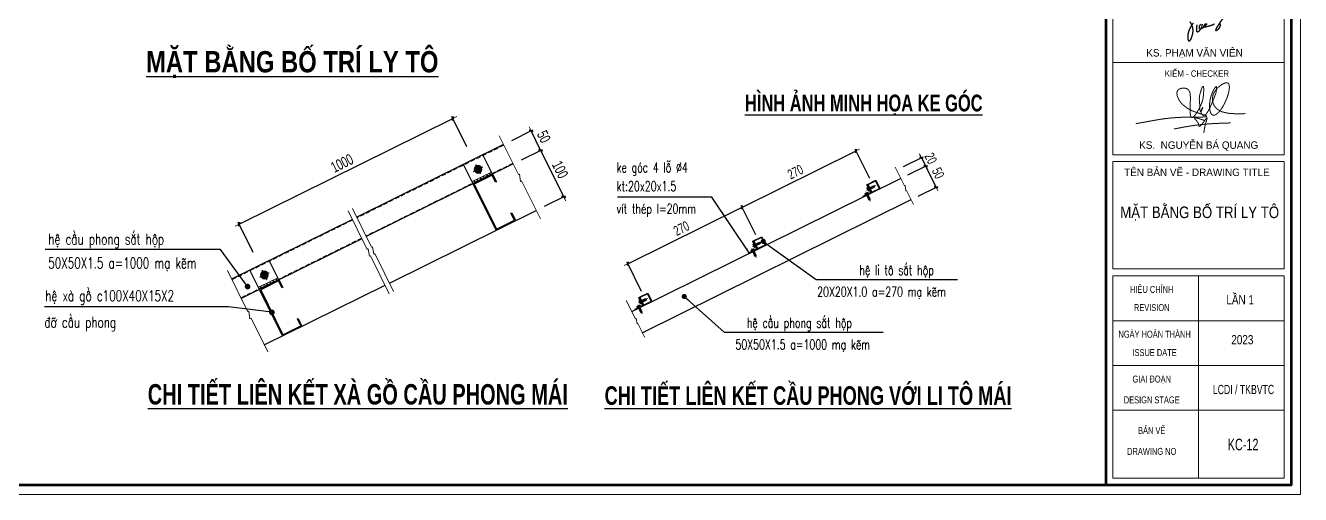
# Model space of a CAD drawing. Header units: millimetres. Extents: x -295047 to 263296, y -724756 to -308748.
# Drawn here: x 140501 to 162496, y -368365 to -360269 of the extents above; entities that cross this region are included whole.
import ezdxf
from ezdxf.enums import TextEntityAlignment as Align

# ---------------------------------------------------------------- set-up
doc = ezdxf.new("R2010")
doc.units = ezdxf.units.MM
doc.header["$MEASUREMENT"] = 0
doc.header["$PDMODE"] = 32
doc.linetypes.add('CENTER2', pattern=[1.125, 0.75, -0.125, 0.125, -0.125])
doc.linetypes.add('HIDDEN', pattern=[0.375, 0.25, -0.125])
doc.layers.get('Defpoints').update_dxf_attribs({"color": 1})
doc.layers.add('BOLTS', color=1, linetype='Continuous')
doc.layers.add('DIM', color=144, linetype='Continuous')
for name, color, linetype, lineweight in [('Khungten_LCDI', 7, 'Continuous', 5), ('LC Dim', 8, 'Continuous', 18), ('LC Hatch', 252, 'Continuous', 9), ('LC ISO', 153, 'Continuous', 13), ('LC MANH DUT', 35, 'HIDDEN', 5), ('LC Net dam 1', 30, 'Continuous', 30), ('LC Net manh', 219, 'Continuous', 5), ('LC Net thay', 7, 'Continuous', 25), ('LC Text1', 3, 'Continuous', 20), ('LC Text2', 7, 'Continuous', 25), ('manh1', 67, 'Continuous', 13)]:
    doc.layers.add(name, color=color, linetype=linetype, lineweight=lineweight)
doc.styles.add('HOATBIF', font='hoatbif.shx', dxfattribs={"width": 0.7})
doc.styles.add('Khungten', font='VHAVAN.TTF', dxfattribs={"width": 0.9, "height": 5000})
doc.styles.add('LC 1', font='VHAVANB.TTF')
doc.styles.add('LC 3', font='vnsimli.shx', dxfattribs={"width": 0.75})
doc.styles.add('LC3', font='VHARIALB.TTF', dxfattribs={"width": 0.8})
doc.styles.add('romans.shx', font='romans.shx', dxfattribs={"width": 0.7, "bigfont": 'vns.shx'})
doc.styles.add('Title', font='VHBLACK.TTF', dxfattribs={"width": 0.8})
doc.styles.add('VNAVANTH', font='VHAVANB.TTF', dxfattribs={"width": 0.6})
doc.dimstyles.new('1-100', dxfattribs={"dimscale": 100, "dimtxt": 2.5, "dimasz": 0.35, "dimexe": 0.5, "dimexo": 0, "dimgap": 0.8, "dimtad": 1, "dimdec": 0, "dimzin": 0, "dimdsep": 46, "dimtxsty": 'HOATBIF', "dimblk1": 'DOT', "dimblk2": 'DOT', "dimsah": 1, "dimcen": -1, "dimdle": 1, "dimclrd": 256, "dimclre": 256, "dimclrt": 4, "dimadec": 3, "dimazin": 2, "dimtfac": 0.333333, "dimtdec": 0, "dimtix": 1, "dimtmove": 2, "dimatfit": 3, "dimldrblk": 'DOT', "dimfxl": 1, "dimtvp": 0.833333, "dimtolj": 1, "dimtzin": 0, "dimarcsym": 0})
doc.dimstyles.new('Copy of 1-100 mat bang', dxfattribs={"dimscale": 130, "dimtxt": 2.5, "dimasz": 0.35, "dimexe": 0.5, "dimexo": 0, "dimgap": 0.8, "dimtad": 1, "dimdec": 0, "dimzin": 0, "dimdsep": 46, "dimtxsty": 'HOATBIF', "dimblk1": 'DOT', "dimblk2": 'DOT', "dimsah": 1, "dimcen": -1, "dimdle": 1, "dimclrd": 256, "dimclre": 256, "dimclrt": 4, "dimadec": 3, "dimazin": 2, "dimtfac": 0.333333, "dimtdec": 0, "dimtix": 1, "dimtmove": 2, "dimatfit": 3, "dimldrblk": 'DOT', "dimfxl": 1, "dimtvp": 0.833333, "dimtolj": 1, "dimtzin": 0, "dimarcsym": 0})
doc.dimstyles.new('D100X10', dxfattribs={"dimscale": 100, "dimtxt": 2.5, "dimasz": 1.2, "dimexe": 1, "dimexo": 0, "dimgap": 0.5, "dimtad": 1, "dimdec": 0, "dimlfac": 0.1, "dimzin": 0, "dimdsep": 46, "dimtxsty": 'romans.shx', "dimblk": 'ARCHTICK', "dimcen": 0.09, "dimdle": 1, "dimclrd": 8, "dimclre": 8, "dimclrt": 3, "dimadec": 0, "dimazin": 0, "dimtfac": 1, "dimtdec": 0, "dimtmove": 0, "dimatfit": 3, "dimfxl": 1, "dimtolj": 1, "dimtzin": 0, "dimarcsym": 0})
pattern_1 = [(71.344966, (-549984.21, -58806.374), (-53.833046, 18.1744043), []), (161.344966, (-549984.21, -58806.374), (-18.1744043, -53.833046), [])]

# ---------------------------------------------------------------- blocks, each defined once
blk = doc.blocks.new('TIEUDE1')
at = {"layer": 'LC Text2', "color": 7, "style": 'LC 1'}
blk.add_attdef('TIªU§Ò', text='', height=5, dxfattribs=at).set_placement((0, 0), align=Align.BOTTOM_CENTER)
blk.add_attdef('TL', text='', height=3, dxfattribs=at).set_placement((0, -2), align=Align.TOP_CENTER)
blk = doc.blocks.new('DOT')
at = {"layer": 'LC Dim'}
blk.add_line((-3, 0), (3, 0), dxfattribs=at)
at = {"layer": 'LC Dim', "color": 4}
blk.add_line((-1, -1), (1, 1), dxfattribs=at)
blk.add_lwpolyline([(0.5, 1), (-1, -0.5), (-0.5, -1), (1, 0.5)], close=True, dxfattribs=at)
blk = doc.blocks.new('*D1152')
at = {"layer": 'Defpoints', "color": 0, "transparency": 16777216}
for p in [(-4486, 4354), (-4161, 3697), (-9095, 1253)]:
    blk.add_point(p, dxfattribs=at)
at = {"layer": 'DIM', "lineweight": -2, "transparency": 16777216}
for p, q in [((-9389, 1926), (-4517, 4338)), ((-4161, 3697), (-4508, 4399)), ((-9095, 1253), (-9443, 1955))]:
    blk.add_line(p, q, dxfattribs=at)
at = {"layer": 'DIM', "lineweight": -2, "transparency": 16777216, "xscale": 35, "yscale": 35, "zscale": 35}
for p, rotation in [((-4486, 4354), 26.34496603857085), ((-9421, 1910), 206.3449660385708)]:
    blk.add_blockref('DOT', p, dxfattribs=dict(at, rotation=rotation))
at = {"layer": 'DIM', "color": 4, "transparency": 16777216, "insert": (-7044, 3316), "char_height": 250, "attachment_point": 5, "rotation": 26.345, "style": 'HOATBIF'}
blk.add_mtext('\\A1;1000', dxfattribs=at)
blk = doc.blocks.new('_Dot')
at = {"color": 0, "linetype": 'ByBlock', "lineweight": -2}
blk.add_line((-0.5, 0), (-1, 0), dxfattribs=at)
at = {"color": 0, "linetype": 'ByBlock', "const_width": 0.5}
blk.add_lwpolyline([(-0.25, 0, 1), (0.25, 0, 1)], format="xyb", close=True, dxfattribs=at)
blk = doc.blocks.new('*D1153')
at = {"layer": 'Defpoints', "color": 0, "transparency": 16777216}
for p in [(-3119, 3846), (-2679, 4064), (-2897, 3398)]:
    blk.add_point(p, dxfattribs=at)
at = {"layer": 'DIM', "lineweight": -2, "transparency": 16777216}
for p, q in [((-3119, 3846), (-2634, 4086)), ((-2473, 3647), (-2663, 4032)), ((-2897, 3398), (-2412, 3638))]:
    blk.add_line(p, q, dxfattribs=at)
at = {"layer": 'DIM', "lineweight": -2, "transparency": 16777216, "xscale": 35, "yscale": 35, "zscale": 35}
for p, rotation in [((-2679, 4064), 116.3449660412652), ((-2457, 3616), 296.3449660412651)]:
    blk.add_blockref('DOT', p, dxfattribs=dict(at, rotation=rotation))
at = {"layer": 'DIM', "color": 4, "transparency": 16777216, "insert": (-2384, 3931), "char_height": 250, "attachment_point": 5, "rotation": 296.345, "style": 'HOATBIF'}
blk.add_mtext('\\A1;50', dxfattribs=at)
blk = doc.blocks.new('*D1154')
at = {"layer": 'Defpoints', "color": 0, "transparency": 16777216}
for p in [(-2897, 3398), (-1925, 2540), (-2364, 2323)]:
    blk.add_point(p, dxfattribs=at)
at = {"layer": 'DIM', "lineweight": -2, "transparency": 16777216}
for p, q in [((-2897, 3398), (-2412, 3638)), ((-2442, 3584), (-1940, 2572)), ((-2364, 2323), (-1880, 2563))]:
    blk.add_line(p, q, dxfattribs=at)
at = {"layer": 'DIM', "lineweight": -2, "transparency": 16777216, "xscale": 35, "yscale": 35, "zscale": 35}
for p, rotation in [((-2457, 3616), 116.3449660434944), ((-1925, 2540), 296.3449660434944)]:
    blk.add_blockref('DOT', p, dxfattribs=dict(at, rotation=rotation))
at = {"layer": 'DIM', "color": 4, "transparency": 16777216, "insert": (-2007, 3169), "char_height": 250, "width": 425, "attachment_point": 5, "rotation": 296.345, "style": 'HOATBIF'}
blk.add_mtext('\\A1;100', dxfattribs=at)
blk = doc.blocks.new('*U998')
h = blk.add_hatch()
h.set_pattern_fill('ANSI31', color=250, scale=0.06, angle=210, style=0)
h.set_pattern_definition([(255, (0, -8e-13), (0.184009, -0.049305), [])])
h.paths.add_polyline_path([(-6.4, 3.7), (-5.9, 3.4, -0.129049), (-4.6, 4.7)])
h.paths.add_polyline_path([(-5.9, 3.4), (-6.4, 3.7), (-6.4, 1.6, -0.129049)])
h = blk.add_hatch(color=250)
h.paths.add_polyline_path([(0, 4, 0.414214), (-4, 0), (0, 0)])
h.paths.add_polyline_path([(4, 0), (0, 0), (0, -4, 0.414214)])
h = blk.add_hatch()
h.set_pattern_fill('ANSI31', color=250, scale=0.06, angle=150, style=0)
h.set_pattern_definition([(195, (0, -8e-13), (0.049305, -0.184009), [])])
h.paths.add_polyline_path([(0, 7.4), (0, 6.8, -0.129049), (1.8, 6.4)])
h.paths.add_polyline_path([(0, 6.8), (0, 7.4), (-1.8, 6.4, -0.129049)])
h = blk.add_hatch()
h.set_pattern_fill('ANSI31', color=250, scale=0.06, angle=90, style=0)
h.set_pattern_definition([(135, (0, -8e-13), (-0.134704, -0.134704), [])])
h.paths.add_polyline_path([(6.4, 3.7), (5.9, 3.4, -0.129049), (6.4, 1.6)])
h.paths.add_polyline_path([(5.9, 3.4), (6.4, 3.7), (4.6, 4.7, -0.129049)])
h = blk.add_hatch()
h.set_pattern_fill('ANSI31', color=250, scale=0.06, angle=270, style=0)
h.set_pattern_definition([(315, (0, -8e-13), (0.134704, 0.134704), [])])
h.paths.add_polyline_path([(-6.4, -3.7), (-5.9, -3.4, -0.129049), (-6.4, -1.6)])
h.paths.add_polyline_path([(-5.9, -3.4), (-6.4, -3.7), (-4.6, -4.7, -0.129049)])
h = blk.add_hatch()
h.set_pattern_fill('ANSI31', color=250, scale=0.06, angle=330, style=0)
h.set_pattern_definition([(15, (0, -8e-13), (-0.049305, 0.184009), [])])
h.paths.add_polyline_path([(0, -7.4), (0, -6.8, -0.129049), (-1.8, -6.4)])
h.paths.add_polyline_path([(0, -6.8), (0, -7.4), (1.8, -6.4, -0.129049)])
h = blk.add_hatch()
h.set_pattern_fill('ANSI31', color=250, scale=0.06, angle=30, style=0)
h.set_pattern_definition([(75, (0, -8e-13), (-0.184009, 0.049305), [])])
h.paths.add_polyline_path([(6.4, -3.7), (5.9, -3.4, -0.129049), (4.6, -4.7)])
h.paths.add_polyline_path([(5.9, -3.4), (6.4, -3.7), (6.4, -1.6, -0.129049)])
at = {"color": 8, "linetype": 'CENTER2'}
blk.add_line((0, 12), (0, -12), dxfattribs=at)
at = {"color": 3, "linetype": 'Continuous'}
blk.add_lwpolyline([(6.4, -3.7), (6.4, 3.7), (0, 7.4), (-6.4, 3.7), (-6.4, -3.7), (0, -7.4)], close=True, dxfattribs=at)
at = {"color": 8, "linetype": 'CENTER2'}
blk.add_lwpolyline([(-12, 0), (12, 0)], dxfattribs=at)
at = {"color": 250, "linetype": 'Continuous'}
blk.add_circle((0, 0), 8.8, dxfattribs=at)
at = {"color": 1}
blk.add_circle((0, 0), 4, dxfattribs=at)
for centre, start, end in [((-2.8, 1.6), 119.4134, 180.5866), ((0, 3.2), 59.4134, 120.5866), ((2.8, 1.6), 359.4134, 60.5866), ((-2.8, -1.6), 179.4134, 240.5866), ((0, -3.2), 239.4134, 300.5866), ((2.8, -1.6), 299.4134, 0.5866)]:
    blk.add_arc(centre, 3.61, start, end)
blk = doc.blocks.new('NGUYEN BA QUANG')
at = {"layer": 'LC ISO', "const_width": 54}
for points in [[(-3416, -557, -0.001023), (-2231, -345, -0.008385), (-1869, -289, -0.026114), (-905, -212, -0.007166), (-491, -205, 0.001773), (-49, -203, 0.009736), (200, -197, 0.025773), (331, -186, 0.054465), (383, -173, 0.09183), (397, -166, 0.386262), (399, -152, 0.129793), (379, -135, 0.036801), (321, -108, 0.016128), (184, -59, -0.006736), (-183, 62, -0.023924), (-416, 154, -0.046785), (-684, 310, -0.041509), (-918, 503, -0.092678), (-1136, 813, -0.077778), (-1199, 1035, -0.070106), (-1196, 1141, -0.201572), (-1106, 1286, -0.091887), (-982, 1343, -0.118851), (-732, 1351, -0.227561), (-543, 1208, -0.055716), (-508, 1121, -0.035741), (-487, 1019, -0.022757), (-478, 904, -0.018678), (-477, 714, 0.005361), (-493, 294, 0.022501), (-487, 25, 0.024956), (-474, -85, 0.051878), (-451, -169, 0.084004), (-427, -209, 0.302699), (-372, -224, 0.091028), (-331, -204, 0.045769), (-285, -164, 0.031407), (-218, -87, 0.026473), (-114, 66, 0.038878), (124, 530, 0.063388), (207, 831, 0.030377), (243, 1236, 0.019395), (241, 1350, 0.050857), (231, 1429, 0.089259), (221, 1451, 0.446193), (202, 1454, 0.08967), (185, 1438, 0.048315), (156, 1388, 0.024568), (114, 1288, 0.037087), (24, 971, 0.06811), (7, 722, 0.007404), (19, 571, -0.009821), (27, 442, 0.013775), (38, 214, 0.023991), (46, 154, 0.068642), (58, 113, 0.168495), (71, 99, 0.190472), (82, 99, 0.135753), (102, 116, 0.042547), (133, 165, 0.037247), (185, 280, 0.083462), (192, 310, 0.752396), (189, 311, 0.077103), (170, 286, 0.067778), (106, 135, 0.079642), (97, 52, 0.07615), (107, 12, 0.090818), (168, -77, 0.162992), (233, -111, 0.134535), (287, -101, 0.046135), (315, -85, 0.0589), (372, -33, 0.033446), (431, 44, 0.020493), (492, 142, 0.018931), (584, 325, 0.012315), (712, 617, 0.006262), (906, 1114)], [(906, 1114, 0.006821), (929, 1272, 0.011774), (937, 1340, 0.026266), (938, 1394, 0.052103), (935, 1423, 0.076783), (930, 1436, 0.163971), (923, 1442, 0.170042), (914, 1442, 0.080479), (902, 1436, 0.05585), (881, 1417, 0.031056), (847, 1375, 0.025203), (791, 1286, 0.116129), (556, 476, 0.061974), (575, 166, 0.045365), (610, 47, 0.070676), (660, -41, 0.091415), (710, -86, 0.146905), (783, -104, 0.068448), (833, -95, 0.049636), (885, -72, 0.053986), (978, -6, 0.029209), (1056, 69, 0.021304), (1134, 162, 0.025491), (1250, 329, 0.068873), (1561, 1027, 0.01773), (1596, 1171, 0.037697), (1624, 1368, 0.029037), (1623, 1453, 0.04288), (1613, 1525, 0.066726), (1590, 1583, 0.100495), (1556, 1623, 0.111871), (1508, 1644, 0.054631), (1469, 1647, 0.041179), (1426, 1643, 0.04561), (1355, 1623, 0.04967), (1225, 1558, 0.109429), (829, 1164, 0.05047), (753, 1012, 0.368126), (1079, 156, 0.040655), (1223, 90, 0.031441), (1383, 42, 0.023503), (1557, 9, 0.017084), (1742, -10, 0.011936), (1936, -19, 0.009133), (2206, -21, 0.002915), (2480, -16)], [(-1368, -847, -0.004051), (-800, -737, -0.026384), (342, -582, -0.006339), (726, -556, -0.004215), (1111, -537, -0.002629), (1689, -517)], [(274, -380, 0.002584), (99, -322, 0.004829), (-9, -289, 0.009549), (-104, -262, 0.02019), (-180, -245, 0.020391), (-210, -242, 0.037792), (-233, -241, 0.083891), (-249, -244, 0.129866), (-256, -250, 0.170647), (-258, -257, 0.074142), (-257, -264, 0.04333), (-253, -271, 0.038982), (-240, -290, 0.018381), (-209, -327, -0.006145), (-155, -388, -0.017161), (-112, -442, -0.029179), (-72, -502, -0.056277), (-39, -577, -0.025416), (-31, -610, -0.003247), (-24, -652, 0.033316), (-18, -677, 0.055631), (-12, -689, 0.087521), (-5, -698, 0.15828), (8, -703, 0.07777), (18, -702, 0.051495), (30, -698, 0.04838), (50, -685, 0.02792), (72, -667, 0.021215), (104, -635, 0.012757), (138, -596, 0.011354), (192, -528, 0.005945), (265, -430, -0.007904), (360, -301, -0.011483), (384, -270, -0.027823), (404, -249, -0.066961), (415, -240, -0.123545), (420, -238, -0.248584), (424, -240, -0.12084), (426, -246, -0.064597), (426, -260, -0.027008), (421, -289, -0.011306), (411, -326, -0.007085), (384, -419, 0.007773), (340, -569, 0.03162), (266, -923, 0.004795), (248, -1055)]]:
    blk.add_lwpolyline(points, format="xyb", dxfattribs=at)
blk = doc.blocks.new('lcdi KC')
at = {"layer": 'Defpoints', "lineweight": 0}
blk.add_lwpolyline([(-1200, -14850), (-1200, 14850), (40800, 14850), (40800, -14850)], close=True, dxfattribs=at)
at = {"layer": 'Khungten_LCDI', "color": 5, "lineweight": 60}
blk.add_line((36600, 14650), (36600, -14650), dxfattribs=at)
at = {"layer": 'Khungten_LCDI', "color": 5, "lineweight": 25}
blk.add_line((40600, -14650), (40600, 14650), dxfattribs=at)
at = {"layer": 'Khungten_LCDI', "color": 9, "lineweight": 15}
for p, q in [((38600, -10133), (38600, -14500)), ((40450, -11100), (36750, -11100)), ((40450, -12067), (36750, -12067)), ((40450, -13033), (36750, -13033))]:
    blk.add_line(p, q, dxfattribs=at)
at = {"layer": 'Khungten_LCDI', "color": 5, "lineweight": 60}
blk.add_lwpolyline([(0, -14650), (0, 14650), (40600, 14650), (40600, -14650)], close=True, dxfattribs=at)
at = {"layer": 'Khungten_LCDI', "color": 9, "lineweight": 15}
for points in [[(36750, -5526), (40450, -5526), (40450, -3535), (36750, -3535)], [(36750, -7517), (40450, -7517), (40450, -5526), (36750, -5526)], [(36750, -9983), (40450, -9983), (40450, -7667), (36750, -7667)], [(36750, -14500), (40450, -14500), (40450, -10133), (36750, -10133)]]:
    blk.add_lwpolyline(points, close=True, dxfattribs=at)
at = {"layer": 'LC ISO', "const_width": 29.4}
for points in [[(38414, -4647, -0.217203), (38474, -4901, -0.056046), (38441, -5010, -0.054981), (38419, -5051, -0.074917), (38408, -5062, -0.192631), (38398, -5066, -0.190426), (38389, -5060, -0.079856), (38381, -5046, -0.067464), (38372, -5000, -0.089823), (38386, -4872, -0.10427), (38491, -4676, -0.05658)], [(38568, -4712, 0.006515), (38560, -4797, 0.050846), (38561, -4843, 0.084642), (38565, -4859, 0.316888), (38580, -4867, 0.10557), (38595, -4862, 0.079173), (38621, -4840, 0.148897), (38679, -4718, 0.074472), (38679, -4697, 0.295229)], [(38650, -4700, 0.165018), (38616, -4769, 0.085117), (38617, -4789, 0.384735), (38637, -4804, 0.083003), (38655, -4801, 0.044183), (38675, -4792, 0.048448), (38722, -4759, 0.055197), (38788, -4688, 0.06223)], [(38762, -4684, 0.048541), (38723, -4728, 0.086608), (38714, -4746, 0.314867), (38717, -4757, 0.149234), (38731, -4761, 0.047589), (38753, -4759, 0.030742), (38810, -4746, 0.010919), (38888, -4722, 0.058476), (38947, -4694, -0.021304)], [(39061, -4682, -0.235546), (39057, -4769, -0.124446), (39000, -4831, -0.115248), (38981, -4839, -0.439421), (38974, -4834, -0.101123), (38974, -4824, -0.053735), (38987, -4792, -0.025453), (39029, -4720, -0.033469), (39248, -4420, -0.059013)]]:
    blk.add_lwpolyline(points, format="xyb", dxfattribs=at)
at = {"layer": 'LC Net dam 1', "xscale": 0.4, "yscale": 0.4, "zscale": 0.4}
blk.add_blockref('NGUYEN BA QUANG', (38616, -6625), dxfattribs=at)
at = {"color": 7}
for s, style, p in [('ks. PH¹M V¡N VI£N', 'VNAVANTH', (38515, -5399)), ('ks.  NGUYÔN B¸ QUANG', 'VNAVANTH', (38605, -7390)), ('tªn b¶n vÏ - drawing title', 'Khungten', (38566, -7977))]:
    blk.add_text(s, height=160, dxfattribs=dict(at, style=style)).set_placement(p, align=Align.CENTER)
for s, height, style, width, p in [('kiÓm - checker', 140, 'Khungten', 0.9, (38566, -5836)), ('hiÖu chØnh', 150, 'Khungten', 0.8, (37592, -10499)), ('revision', 150, 'Khungten', 0.8, (37592, -10891)), ('ngµy hoµn thµnh', 150, 'Khungten', 0.8, (37654, -11466)), ('issue date', 150, 'Khungten', 0.8, (37654, -11862)), ('giai ®o¹n', 150, 'Khungten', 0.8, (37592, -12433)), ('lcdi / tkBVTC', 200, 'Title', 0.7, (39571, -12684)), ('design stage', 150, 'Khungten', 0.8, (37592, -12883)), ('b¶n vÏ', 150, 'Khungten', 0.8, (37592, -13544)), ('drawing nO', 150, 'Khungten', 0.8, (37592, -13994))]:
    blk.add_text(s, height=height, dxfattribs=dict(at, style=style, width=width)).set_placement(p, align=Align.CENTER)
at = {"color": 7, "style": 'Khungten', "width": 0.8}
for tag, p in [('REVISION', (39499, -10746)), ('NGAYHT', (39546, -11609))]:
    blk.add_attdef(tag, text='', height=200, dxfattribs=at).set_placement(p, align=Align.CENTER)
at = {"layer": 'LC Text1', "style": 'Title', "width": 1.485915}
for tag, p, p2 in [('TENBANVE1', (36913, -8886), (40339, -8886)), ('TENBANVE2', (36913, -9562), (40339, -9562))]:
    blk.add_attdef(tag, text='', height=250, dxfattribs=at).set_placement(p, p2, align=Align.FIT)
at = {"layer": 'LC Text1', "style": 'Title', "width": 0.7}
blk.add_attdef('SOBANVE', text='', height=250, dxfattribs=at).set_placement((39562, -13896), align=Align.CENTER)
blk = doc.blocks.new('*D1156')
at = {"layer": 'Defpoints', "color": 0, "transparency": 16777216}
for p in [(278554, -467017), (278903, -467720), (276001, -469158)]:
    blk.add_point(p, dxfattribs=at)
at = {"layer": 'DIM', "lineweight": -2, "transparency": 16777216}
for p, q in [((275683, -468438), (278523, -467032)), ((278903, -467720), (278532, -466972)), ((276001, -469158), (275630, -468409))]:
    blk.add_line(p, q, dxfattribs=at)
at = {"layer": 'DIM', "lineweight": -2, "transparency": 16777216, "xscale": 35, "yscale": 35, "zscale": 35}
for p, rotation in [((278554, -467017), 26.34496604125285), ((275652, -468454), 206.3449660412528)]:
    blk.add_blockref('DOT', p, dxfattribs=dict(at, rotation=rotation))
at = {"layer": 'DIM', "color": 4, "transparency": 16777216, "insert": (277012, -467552), "char_height": 250, "attachment_point": 5, "rotation": 26.345, "style": 'HOATBIF'}
blk.add_mtext('\\A1;270', dxfattribs=at)
blk = doc.blocks.new('*D1157')
at = {"layer": 'Defpoints', "color": 0, "transparency": 16777216}
for p in [(279765, -467414), (280329, -467403), (279872, -467629)]:
    blk.add_point(p, dxfattribs=at)
at = {"layer": 'DIM', "lineweight": -2, "transparency": 16777216}
for p, q in [((279765, -467414), (280267, -467166)), ((279872, -467629), (280373, -467381)), ((280207, -467157), (280191, -467125)), ((280222, -467188), (280329, -467403)), ((280344, -467435), (280360, -467466))]:
    blk.add_line(p, q, dxfattribs=at)
at = {"layer": 'DIM', "lineweight": -2, "transparency": 16777216, "xscale": 35, "yscale": 35, "zscale": 35}
for p, rotation in [((280222, -467188), 296.3449660375244), ((280329, -467403), 116.3449660375244)]:
    blk.add_blockref('DOT', p, dxfattribs=dict(at, rotation=rotation))
at = {"layer": 'DIM', "color": 4, "transparency": 16777216, "insert": (280459, -467205), "char_height": 250, "attachment_point": 5, "rotation": 296.345, "style": 'HOATBIF'}
blk.add_mtext('\\A1;20', dxfattribs=at)
blk = doc.blocks.new('*D1158')
at = {"layer": 'Defpoints', "color": 0, "ltscale": 2, "transparency": 16777216}
for p in [(279872, -467629), (280595, -467941), (280138, -468167)]:
    blk.add_point(p, dxfattribs=at)
at = {"layer": 'DIM', "lineweight": -2, "ltscale": 2, "transparency": 16777216}
for p, q in [((279872, -467629), (280373, -467381)), ((280344, -467435), (280579, -467909)), ((280138, -468167), (280640, -467919))]:
    blk.add_line(p, q, dxfattribs=at)
at = {"layer": 'DIM', "lineweight": -2, "ltscale": 2, "transparency": 16777216, "xscale": 35, "yscale": 35, "zscale": 35}
for p, rotation in [((280329, -467403), 116.3449660367788), ((280595, -467941), 296.3449660367788)]:
    blk.add_blockref('DOT', p, dxfattribs=dict(at, rotation=rotation))
at = {"layer": 'DIM', "color": 4, "ltscale": 2, "transparency": 16777216, "insert": (280646, -467581), "char_height": 250, "attachment_point": 5, "rotation": 296.345, "style": 'HOATBIF'}
blk.add_mtext('\\A1;50', dxfattribs=at)
blk = doc.blocks.new('*D1159')
at = {"layer": 'Defpoints', "color": 0, "transparency": 16777216}
for p in [(275652, -468454), (276001, -469158), (273098, -470595)]:
    blk.add_point(p, dxfattribs=at)
at = {"layer": 'DIM', "lineweight": -2, "transparency": 16777216}
for p, q in [((272781, -469876), (275621, -468470)), ((276001, -469158), (275630, -468409)), ((273098, -470595), (272728, -469846))]:
    blk.add_line(p, q, dxfattribs=at)
at = {"layer": 'DIM', "lineweight": -2, "transparency": 16777216, "xscale": 35, "yscale": 35, "zscale": 35}
for p, rotation in [((275652, -468454), 26.34496604125285), ((272750, -469891), 206.3449660412528)]:
    blk.add_blockref('DOT', p, dxfattribs=dict(at, rotation=rotation))
at = {"layer": 'DIM', "color": 4, "transparency": 16777216, "insert": (274110, -468989), "char_height": 250, "attachment_point": 5, "rotation": 26.345, "style": 'HOATBIF'}
blk.add_mtext('\\A1;270', dxfattribs=at)
blk = doc.blocks.new('_ArchTick')
at = {"color": 0, "linetype": 'ByBlock', "const_width": 0.15}
blk.add_lwpolyline([(-0.5, -0.5), (0.5, 0.5)], dxfattribs=at)
blk = doc.blocks.new('VIT M5')
at = {"layer": 'LC Hatch'}
for p, q in [((-2.8, 0.6), (-3.3, 0.6)), ((-3.3, 0.6), (-3.3, 0)), ((-3.3, 0), (-1.6, 0)), ((-2.8, 0.6), (-2.8, 2.2)), ((2.8, 0.6), (-2.8, 0.6)), ((2.1, 2.4), (-2.1, 2.4)), ((-1.6, 0), (1.6, 0)), ((-1.6, 0), (-1.6, -7)), ((-1.4, 0.6), (-1.4, 2.2)), ((-1.2, 0), (-1.2, -9.1)), ((0, 4.3), (0, -12)), ((1.4, 0.6), (1.4, 2.2)), ((1.6, 0), (1.6, -7)), ((1.6, 0), (3.3, 0)), ((2.8, 0.6), (2.8, 2.2)), ((2.8, 0.6), (3.3, 0.6)), ((3.3, 0.6), (3.3, 0)), ((-1.6, -7), (-1.1, -9.5)), ((-1.2, -9.1), (1.2, -9.1)), ((-1.1, -9.5), (1.1, -9.5)), ((1.6, -7), (1.1, -9.5)), ((1.2, 0), (1.2, -9.1))]:
    blk.add_line(p, q, dxfattribs=at)
at = {"layer": 'LC Hatch', "extrusion": (0, 0, -1)}
for centre, radius, start, end in [((2.1, 1.3), 1.12, 52.1211, 90), ((2.1, 1.3), 1.12, 90, 127.8789), ((0, -1.7), 4.14, 70.5288, 109.4712), ((-2.1, 1.3), 1.12, 52.1211, 90), ((-2.1, 1.3), 1.12, 90, 127.8789)]:
    blk.add_arc(centre, radius, start, end, dxfattribs=at)
blk = doc.blocks.new('dasff')
at = {"layer": 'LC Hatch', "ltscale": 2}
h = blk.add_hatch(dxfattribs=at)
h.set_pattern_fill('ANSI37', color=256, scale=454.545455, angle=26.34497)
h.set_pattern_definition([(71.344966, (-545049.63, -56362.73), (-53.833046, 18.1744043), []), (161.344966, (-545049.63, -56362.73), (-18.1744043, -53.833046), [])])
h.paths.add_polyline_path([(-3592.8, 3113.7), (-4040.9, 2891.8), (-4016.9, 2843.3), (-3568.8, 3065.2)])
h = blk.add_hatch(dxfattribs=at)
h.set_pattern_fill('ANSI37', color=256, scale=454.545455, angle=26.34497)
h.set_pattern_definition(pattern_1)
h.paths.add_polyline_path([(-8527.4, 670), (-8975.5, 448.2), (-8951.5, 399.7), (-8503.4, 621.6)])
h = blk.add_hatch(dxfattribs=at)
h.set_pattern_fill('ANSI37', color=256, scale=454.545455, angle=26.34497)
h.set_pattern_definition(pattern_1)
h.paths.add_polyline_path([(-8527.4, 670), (-8975.5, 448.2), (-8951.5, 399.7), (-8503.4, 621.6)])
at = {"layer": 'LC MANH DUT', "ltscale": 400}
for p, q in [((-3306.6, 3732.9), (-6698.6, 2053.2)), ((-3100.7, 3317.1), (-6492.7, 1637.4)), ((-6799.1, 2003.4), (-9588.4, 622.2)), ((-6593.2, 1587.6), (-9382.5, 206.3))]:
    blk.add_line(p, q, dxfattribs=at)
at = {"layer": 'LC Net manh', "ltscale": 2}
for points in [[(-3412.7, 3947.3), (-2971, 3055.3), (-2947.8, 3066.7), (-2921.6, 2894.9), (-2897.5, 2906.8), (-2462.3, 2028)], [(-6905.2, 2217.8), (-6463.5, 1325.8), (-6440.3, 1337.2), (-6414.1, 1165.4), (-6390, 1177.3), (-5954.8, 298.5)], [(-6804.8, 2267.5), (-6363.1, 1375.5), (-6339.9, 1387), (-6313.7, 1215.1), (-6289.5, 1227), (-5854.3, 348.2)], [(-9694, 835.5), (-9221.8, -118), (-9198.7, -106.6), (-9172.4, -278.4), (-9148.3, -266.5), (-8763.6, -1043.2)]]:
    blk.add_lwpolyline(points, dxfattribs=at)
at = {"layer": 'LC Net thay'}
for p, q in [((-3314.6, 3749.1), (-6706.6, 2069.3)), ((-3092.7, 3301), (-6484.7, 1621.2)), ((-4016.9, 2843.3), (-4238.8, 3291.4)), ((-3568.8, 3065.2), (-3790.7, 3513.3)), ((-5952.2, 545.9), (-2560.2, 2225.6)), ((-6807.1, 2019.6), (-9596.3, 638.3)), ((-6585.2, 1571.5), (-9374.5, 190.2)), ((-8503.4, 621.6), (-8725.3, 1069.6)), ((-8951.5, 399.7), (-9173.4, 847.8)), ((-8841.9, -885.1), (-6052.6, 496.1))]:
    blk.add_line(p, q, dxfattribs=at)
for points in [[(-3480.1, 2886), (-3498, 2877.1), (-3577.9, 3038.4), (-3990.1, 2834.3), (-3475.3, 1794.8), (-3063.1, 1998.9), (-3143, 2160.2), (-3125, 2169.1), (-3036.3, 1989.8), (-3484.4, 1768), (-4016.9, 2843.3), (-3568.8, 3065.2), (-3480.1, 2886)], [(-8414.7, 442.3), (-8432.6, 433.5), (-8512.5, 594.8), (-8924.7, 390.6), (-8409.9, -648.9), (-7997.7, -444.7), (-8077.6, -283.4), (-8059.6, -274.6), (-7970.9, -453.8), (-8418.9, -675.7), (-8951.5, 399.7), (-8503.4, 621.6), (-8414.7, 442.3)]]:
    blk.add_lwpolyline(points, dxfattribs=at)
at = {"layer": 'manh1'}
for points in [[(-4016.9, 2843.3), (-3568.8, 3065.2), (-3592.8, 3113.7), (-4040.9, 2891.8)], [(-8951.5, 399.7), (-8503.4, 621.6), (-8527.4, 670), (-8975.5, 448.2)], [(-8951.5, 399.7), (-8503.4, 621.6), (-8527.4, 670), (-8975.5, 448.2)]]:
    blk.add_lwpolyline(points, close=True, dxfattribs=at)
at = {"layer": 'BOLTS', "xscale": -9.929078014184393, "yscale": 9.929078014184395, "zscale": 9.929078014184395, "rotation": 116.3449660402647}
for p in [(-3903.9, 3178.3), (-8838.5, 734.6)]:
    blk.add_blockref('*U998', p, dxfattribs=at)
at = {"layer": 'LC Text2'}
ref = blk.add_blockref('TIEUDE1', (-6680.8, -2403.6), dxfattribs=dict(at, xscale=95.99999751017147, yscale=95.99999751017147, zscale=95.99999751017147))
ref.add_attrib('TIªU§Ò', '%%uchi tiÕt liªn kÕt xµ gå cÇu phong m¸i', dxfattribs={"color": 7, "height": 472.744, "style": 'LC3', "width": 0.7}).set_placement((-6680.8, -2403.6), align=Align.BOTTOM_CENTER)
at = {"layer": 'LC Text1', "color": 3, "style": 'LC 3', "width": 0.7}
for s, p in [('hÖ cÇu phong s¾t hép', (-13832.2, 1437.6)), ('50X50X1.5 a=1000 m¹ kÏm', (-13832.9, 884.6)), ('hÖ xµ gå c100X40X15X2 ', (-13902.3, 128)), ('®ì cÇu phong', (-13922.5, -484.4))]:
    blk.add_text(s, height=250, dxfattribs=at).set_placement(p)
at = {"layer": 'DIM'}
dim = blk.add_aligned_dim(p1=(-9095.2, 1253.3), p2=(-4160.6, 3696.9), distance=733.2, text='1000', dimstyle='1-100', override={"dimlfac": 0.1}, dxfattribs=at)
dim.commit()
dim.dimension.update_dxf_attribs({"geometry": '*D1152', "text_midpoint": (-7044.3, 3315.9)})
dim = blk.add_aligned_dim(p1=(-2896.8, 3398), p2=(-3118.7, 3846.1), distance=-490.6, dimstyle='1-100', override={"dimlfac": 0.1}, dxfattribs=at)
dim.commit()
dim.dimension.update_dxf_attribs({"geometry": '*D1153', "text_midpoint": (-2384.3, 3930.8)})
dim = blk.add_linear_dim(base=(-1924.6, 2540.4), p1=(-2896.8, 3398), p2=(-2364.2, 2322.7), angle=296.34497, text='100', dimstyle='1-100', override={"dimlfac": 0.1}, dxfattribs=at)
dim.commit()
dim.dimension.update_dxf_attribs({"geometry": '*D1154', "text_midpoint": (-2007.1, 3169)})
at = {"layer": 'DIM', "ltscale": 2}
for points in [[(-9228.2, 466.1), (-9853.5, 1325.3), (-13903.3, 1325.3)], [(-8667.3, -129.1), (-9664.9, -4), (-13923.5, -4)]]:
    blk.add_leader(points, dimstyle='Copy of 1-100 mat bang', override={"dimasz": 1, "dimtad": 0, "dimfxl": 2, "dimarcsym": 1}, dxfattribs=at)
blk = doc.blocks.new('vzx')
at = {"layer": 'LC MANH DUT', "ltscale": 800}
for points in [[(6970.4, 5514.3), (6787.6, 5423.8), (6697.1, 5606.6), (6879.9, 5697.1)], [(4067, 4076.5), (3884.1, 3986), (3793.6, 4168.8), (3976.4, 4259.3)], [(1164.7, 2639.3), (981.9, 2548.8), (891.4, 2731.6), (1074.2, 2822.1)]]:
    blk.add_lwpolyline(points, close=True, dxfattribs=at)
at = {"layer": 'LC Net manh', "ltscale": 2}
for points in [[(7379.3, 6051), (7613.9, 5577.3), (7632.5, 5586.4), (7653.4, 5449), (7672.7, 5458.5), (7846.8, 5107)], [(535.8, 2662), (770.4, 2188.3), (789, 2197.5), (809.9, 2060), (829.2, 2069.6), (1003.3, 1718)]]:
    blk.add_lwpolyline(points, dxfattribs=at)
at = {"layer": 'LC Net thay'}
for p, q in [((674.3, 2376.3), (7520.2, 5766.5)), ((940.6, 1838.7), (7786.5, 5228.8))]:
    blk.add_line(p, q, dxfattribs=at)
at = {"layer": 'LC Net thay', "ltscale": 2}
for points in [[(6673, 5614.7), (6779.5, 5399.7), (6564.4, 5293.2), (6563.2, 5295.7, -0.4142136), (6569.8, 5314.5), (6744.3, 5401.5, 0.4142136), (6750.9, 5420.3), (6663.8, 5594.8, -0.4142136), (6670.4, 5613.5)], [(3769.5, 4176.9), (3876, 3961.8), (3660.9, 3855.3), (3659.7, 3857.9, -0.4142136), (3666.3, 3876.6), (3840.8, 3963.7, 0.4142136), (3847.4, 3982.5), (3760.4, 4156.9, -0.4142136), (3767, 4175.7)], [(867.3, 2739.7), (973.8, 2524.6), (758.7, 2418.1), (757.5, 2420.7, -0.4142136), (764.1, 2439.4), (938.6, 2526.5, 0.4142136), (945.2, 2545.3), (858.1, 2719.7, -0.4142136), (864.7, 2738.5)]]:
    blk.add_lwpolyline(points, format="xyb", close=True, dxfattribs=at)
at = {"layer": 'LC Net thay'}
for points in [[(6994.6, 5506.2), (6779.5, 5399.7), (6673, 5614.7), (6888.1, 5721.2)], [(4091.1, 4068.3), (3876, 3961.8), (3769.5, 4176.9), (3984.6, 4283.4)], [(1188.9, 2631.1), (973.8, 2524.6), (867.3, 2739.7), (1082.4, 2846.2)]]:
    blk.add_lwpolyline(points, close=True, dxfattribs=at)
at = {"xscale": -16, "yscale": 16, "zscale": 16}
for p, rotation in [((6714.3, 5501.2), 116.202581892405), ((6664.3, 5361.8), 26.20258189240501), ((3760.8, 3924), 26.20258189240501), ((3810.8, 4063.4), 116.202581892405), ((908.6, 2626.2), 116.202581892405), ((858.6, 2486.8), 26.20258189240501)]:
    blk.add_blockref('VIT M5', p, dxfattribs=dict(at, rotation=rotation))
at = {"layer": 'LC Text2'}
ref = blk.add_blockref('TIEUDE1', (5162.3, -141.6), dxfattribs=dict(at, xscale=95.99999751017147, yscale=95.99999751017147, zscale=95.99999751017147))
ref.add_attrib('TIªU§Ò', '%%uchi tiÕt liªn kÕt cÇu phong víi li t« m¸i', dxfattribs={"color": 7, "height": 472.744, "style": 'LC3', "width": 0.7}).set_placement((5162.3, -141.6), align=Align.BOTTOM_CENTER)
at = {"layer": 'LC Text1', "color": 3, "style": 'LC 3', "width": 0.7}
for s, p in [('ke gãc 4 lç %%C4', (287.2, 5922.8)), ('kt:20x20x1.5', (287.2, 5444.8)), ('vÝt thÐp l=20mm', (287.2, 4871.3)), ('hÖ li t« s¾t hép', (6468.4, 3307.5)), ('20X20X1.0 a=270 m¹ kÏm', (5396, 2756.7)), ('hÖ cÇu phong s¾t hép', (3605.3, 1964.5)), ('50X50X1.5 a=1000 m¹ kÏm', (3314.3, 1411.5))]:
    blk.add_text(s, height=250, dxfattribs=at).set_placement(p)
at = {"layer": 'DIM'}
for base, p1, p2, picture, middle in [((6382.7, 6468.2), (3828.9, 4327.3), (6731.1, 5764.5), '*D1156', (4840.6, 5933.3)), ((3480.4, 5031), (926.7, 2890.1), (3828.9, 4327.3), '*D1159', (1938.4, 4496.1))]:
    dim = blk.add_linear_dim(base=base, p1=p1, p2=p2, angle=206.34497, dimstyle='1-100', override={"dimlfac": 0.083333}, dxfattribs=at)
    dim.commit()
    dim.dimension.update_dxf_attribs({"geometry": picture, "text_midpoint": middle, "insert": (-272171.6, 473485)})
dim = blk.add_aligned_dim(p1=(7593.8, 6070.7), p2=(7700.3, 5855.6), distance=509.7, dimstyle='1-100', override={"dimlfac": 0.083333}, dxfattribs=at)
dim.commit()
dim.dimension.update_dxf_attribs({"geometry": '*D1157', "text_midpoint": (8287.5, 6280.4), "insert": (-272171.6, 473485)})
at = {"layer": 'DIM', "ltscale": 2}
dim = blk.add_linear_dim(base=(8423.3, 5544.2), p1=(7700.3, 5855.6), p2=(7966.5, 5318), angle=116.34497, dimstyle='1-100', override={"dimlfac": 0.083333}, dxfattribs=at)
dim.commit()
dim.dimension.update_dxf_attribs({"geometry": '*D1158', "text_midpoint": (8473.9, 5904), "insert": (-272171.6, 473485)})
for points in [[(4023.6, 4164), (5369, 3197.4), (8967, 3197.4)], [(2011.6, 2760.2), (3026.5, 1852.2), (7076.4, 1852.2)]]:
    blk.add_leader(points, dimstyle='Copy of 1-100 mat bang', override={"dimasz": 1, "dimtad": 0, "dimfxl": 2, "dimarcsym": 1}, dxfattribs=at)
at = {"layer": 'LC Dim'}
blk.add_leader([(3666.3, 3876.6), (2711.9, 5293.5), (309.6, 5293.5)], dimstyle='D100X10', dxfattribs=at)

msp = doc.modelspace()

# ---------------------------------------------------------------- block references
at = {"layer": 'LC Net dam 1', "xscale": 0.6776000000000002, "yscale": 0.6776000000000002, "zscale": 0.6776000000000002}
msp.add_blockref('vzx', (150502.4, -366817.3), dxfattribs=at)
at = {"layer": 'LC Net thay'}
ref = msp.add_blockref('lcdi KC', (129855.8, -356485.3), dxfattribs=dict(at, xscale=0.8, yscale=0.8, zscale=0.8))
ref.add_attrib('NGAYHT', '2023', dxfattribs={"layer": 'LC Text1', "height": 160, "style": 'Khungten', "width": 0.8}).set_placement((161492.6, -365772.8), align=Align.CENTER)
ref.add_attrib('REVISION', 'lÇn 1', dxfattribs={"layer": 'LC Text1', "height": 160, "style": 'Khungten', "width": 0.8}).set_placement((161454.8, -365082.3), align=Align.CENTER)
ref.add_attrib('SOBANVE', 'KC-12', dxfattribs={"layer": 'LC Text1', "height": 200, "style": 'Title', "width": 0.7}).set_placement((161505.4, -367602.2), align=Align.CENTER)
ref.add_attrib('TENBANVE1', 'mÆt b»ng Bè TRÝ LY T¤', dxfattribs={"layer": 'LC Text1', "height": 200, "style": 'Title', "width": 0.731481}).set_placement((159385.9, -363593.9), (162127.1, -363593.9), align=Align.FIT)
at = {"layer": 'LC Net thay', "xscale": 0.7466666666666739, "yscale": 0.7466666666666739, "zscale": 0.7466666666666739}
msp.add_blockref('dasff', (151222, -365123.2), dxfattribs=at)
at = {"layer": 'LC Text2'}
ref = msp.add_blockref('TIEUDE1', (145102.5, -361188.5), dxfattribs=dict(at, xscale=74.6666647301351, yscale=74.6666647301351, zscale=74.6666647301351))
ref.add_attrib('TIªU§Ò', '%%UmÆt b»ng bè trÝ ly t«', dxfattribs={"color": 7, "height": 367.69, "style": 'LC3', "width": 0.8}).set_placement((145102.5, -361188.5), align=Align.BOTTOM_CENTER)
ref = msp.add_blockref('TIEUDE1', (154961.8, -361839.2), dxfattribs=dict(at, xscale=58.928, yscale=58.928, zscale=58.928))
ref.add_attrib('TIªU§Ò', '%%uh×nh ¶nh minh häa ke gãc', dxfattribs={"color": 7, "height": 290.186, "style": 'LC3', "width": 0.7}).set_placement((154961.8, -361839.2), align=Align.BOTTOM_CENTER)

doc.saveas('drawing.dxf')
